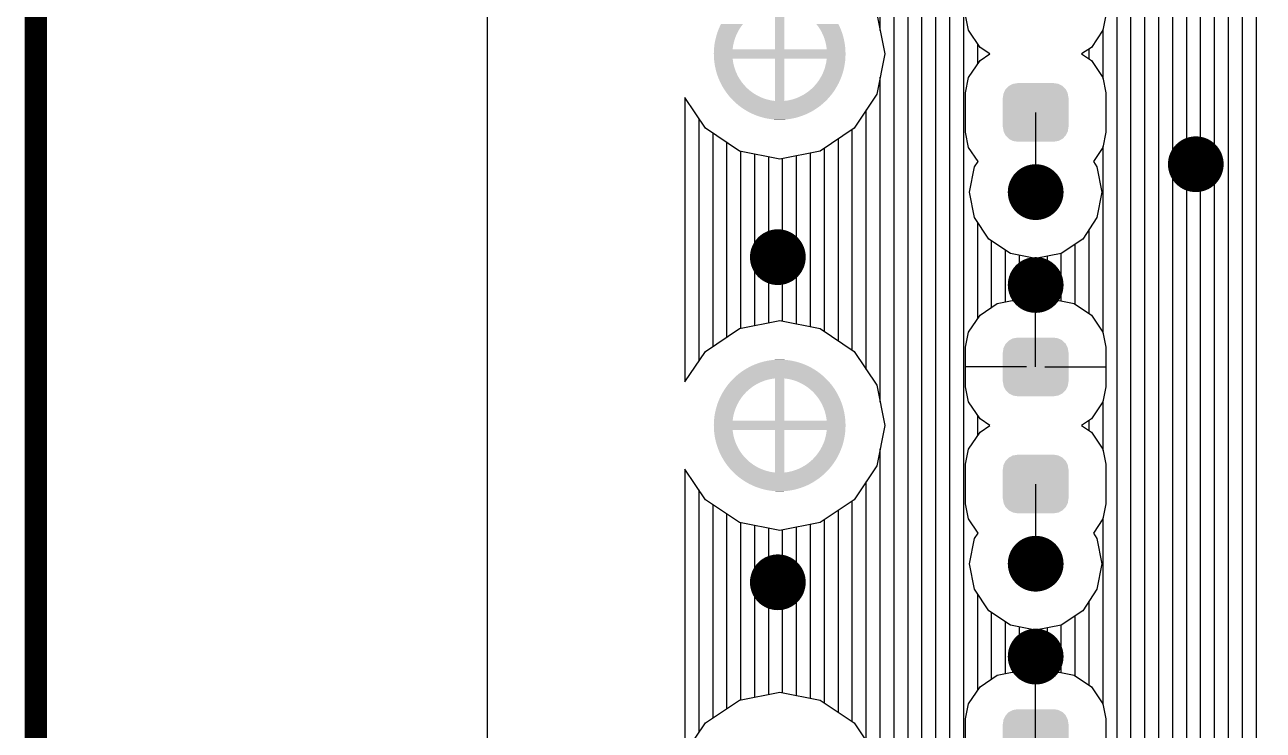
# Model space of a CAD drawing. Extents: x 295 to 953, y 10 to 290.
# Drawn here: x 491.73 to 519.67, y 197.67 to 213.59 of the extents above; entities that cross this region are included whole.
import ezdxf

# ---------------------------------------------------------------- set-up
doc = ezdxf.new("R2010")
doc.units = 0
doc.header["$LTSCALE"] = 5
doc.header["$MEASUREMENT"] = 0
doc.layers.get('0').update_dxf_attribs({"linetype": 'CONTINUOUS', "lineweight": 25})
doc.layers.add('DV-INT-A3_TOP', color=10, linetype='CONTINUOUS')
doc.layers.add('테두리', color=3, linetype='CONTINUOUS')

# ---------------------------------------------------------------- blocks, each defined once
blk = doc.blocks.new('C')
at = {"layer": '테두리', "const_width": 0.5}
blk.add_lwpolyline([(15, 285), (15, 15), (405, 15), (405, 285), (15, 285)], dxfattribs=at)

msp = doc.modelspace()

# ---------------------------------------------------------------- linework, layer by layer
at = {"const_width": 0.629}
for points in [[(517.833, 210.441, 1), (518.461, 210.441, 1)], [(514.22, 209.812, 1), (514.849, 209.812, 1)], [(508.403, 208.345, 1), (509.032, 208.345, 1)], [(514.22, 207.717, 1), (514.849, 207.717, 1)], [(514.22, 201.43, 1), (514.849, 201.43, 1)], [(508.403, 201.011, 1), (509.032, 201.011, 1)], [(514.22, 199.335, 1), (514.849, 199.335, 1)]]:
    msp.add_lwpolyline(points, format="xyb", close=True, dxfattribs=at)
for points in [[(508.654, 213.035), (508.654, 213.992), (508.864, 213.035), (508.864, 213.992)], [(507.371, 213.46), (507.381, 213.486), (507.833, 213.46), (507.849, 213.486)], [(507.381, 213.486), (507.392, 213.511), (507.849, 213.486), (507.864, 213.511)], [(507.392, 213.511), (507.409, 213.551), (507.864, 213.511), (507.892, 213.551)], [(507.409, 213.551), (507.414, 213.56), (507.892, 213.551), (507.898, 213.56)], [(507.414, 213.56), (507.437, 213.607), (507.898, 213.56), (507.935, 213.607)], [(509.602, 213.583), (509.584, 213.606), (510.093, 213.583), (510.082, 213.606)], [(509.633, 213.542), (509.602, 213.583), (510.113, 213.542), (510.093, 213.583)], [(509.638, 213.535), (509.633, 213.542), (510.116, 213.535), (510.113, 213.542)], [(509.67, 213.485), (509.638, 213.535), (510.137, 213.485), (510.116, 213.535)], [(509.675, 213.477), (509.67, 213.485), (510.141, 213.477), (510.137, 213.485)], [(509.7, 213.433), (509.675, 213.477), (510.157, 213.433), (510.141, 213.477)], [(507.295, 213.183), (507.301, 213.215), (507.723, 213.183), (507.732, 213.215)], [(507.301, 213.215), (507.307, 213.24), (507.732, 213.215), (507.739, 213.24)], [(507.307, 213.24), (507.316, 213.284), (507.739, 213.24), (507.753, 213.284)], [(507.316, 213.284), (507.32, 213.297), (507.753, 213.284), (507.758, 213.297)], [(507.32, 213.297), (507.335, 213.352), (507.758, 213.297), (507.78, 213.352)], [(507.335, 213.353), (507.352, 213.407), (507.78, 213.353), (507.805, 213.407)], [(507.335, 213.352), (507.335, 213.353), (507.78, 213.352), (507.78, 213.353)], [(507.352, 213.407), (507.356, 213.42), (507.805, 213.407), (507.812, 213.42)], [(507.356, 213.42), (507.371, 213.46), (507.812, 213.42), (507.833, 213.46)], [(509.711, 213.411), (509.7, 213.433), (510.165, 213.411), (510.157, 213.433)], [(509.726, 213.38), (509.711, 213.411), (510.175, 213.38), (510.165, 213.411)], [(509.742, 213.344), (509.726, 213.38), (510.186, 213.344), (510.175, 213.38)], [(509.75, 213.325), (509.742, 213.344), (510.191, 213.325), (510.186, 213.344)], [(509.768, 213.275), (509.75, 213.325), (510.204, 213.275), (510.191, 213.325)], [(509.771, 213.268), (509.768, 213.275), (510.206, 213.268), (510.204, 213.275)], [(509.788, 213.211), (509.771, 213.268), (510.218, 213.211), (510.206, 213.268)], [(509.789, 213.206), (509.788, 213.211), (510.219, 213.206), (510.218, 213.211)], [(509.802, 213.153), (509.789, 213.206), (510.228, 213.153), (510.219, 213.206)], [(507.273, 212.935), (507.275, 212.996), (510.245, 212.935), (510.243, 212.996)], [(507.274, 212.926), (507.273, 212.935), (510.245, 212.926), (510.245, 212.935)], [(507.275, 212.864), (507.274, 212.926), (510.243, 212.864), (510.245, 212.926)], [(507.275, 213.005), (507.278, 213.035), (510.243, 213.005), (510.241, 213.035)], [(507.275, 212.996), (507.275, 213.005), (510.243, 212.996), (510.243, 213.005)], [(507.278, 213.035), (507.28, 213.065), (507.698, 213.035), (507.701, 213.065)], [(507.28, 213.065), (507.281, 213.076), (507.701, 213.065), (507.703, 213.076)], [(507.281, 213.076), (507.286, 213.124), (507.703, 213.076), (507.71, 213.124)], [(507.286, 213.124), (507.289, 213.146), (507.71, 213.124), (507.715, 213.146)], [(507.289, 213.146), (507.295, 213.183), (507.715, 213.146), (507.723, 213.183)], [(509.805, 213.137), (509.802, 213.153), (510.23, 213.137), (510.228, 213.153)], [(509.813, 213.094), (509.805, 213.137), (510.235, 213.094), (510.23, 213.137)], [(509.817, 213.067), (509.813, 213.094), (510.239, 213.067), (510.235, 213.094)], [(509.821, 213.035), (509.817, 213.067), (510.241, 213.035), (510.239, 213.067)], [(507.275, 212.855), (507.275, 212.864), (510.243, 212.855), (510.243, 212.864)], [(507.278, 212.826), (507.275, 212.855), (510.241, 212.826), (510.243, 212.855)], [(507.28, 212.794), (507.278, 212.826), (507.702, 212.794), (507.698, 212.826)], [(507.283, 212.766), (507.28, 212.794), (507.705, 212.766), (507.702, 212.794)], [(507.288, 212.724), (507.283, 212.766), (507.713, 212.724), (507.705, 212.766)], [(507.291, 212.707), (507.288, 212.724), (507.716, 212.707), (507.713, 212.724)], [(507.299, 212.654), (507.291, 212.707), (507.729, 212.654), (507.716, 212.707)], [(507.3, 212.649), (507.299, 212.654), (507.73, 212.649), (507.729, 212.654)], [(507.313, 212.592), (507.3, 212.649), (507.748, 212.592), (507.73, 212.649)], [(508.654, 211.869), (508.654, 212.826), (508.864, 211.869), (508.864, 212.826)], [(509.78, 212.62), (509.786, 212.645), (510.212, 212.62), (510.217, 212.645)], [(509.786, 212.645), (509.795, 212.678), (510.217, 212.645), (510.223, 212.678)], [(509.795, 212.678), (509.803, 212.715), (510.223, 212.678), (510.229, 212.715)], [(509.803, 212.715), (509.808, 212.736), (510.229, 212.715), (510.232, 212.736)], [(509.808, 212.736), (509.815, 212.785), (510.232, 212.736), (510.238, 212.785)], [(509.815, 212.785), (509.817, 212.795), (510.238, 212.785), (510.238, 212.795)], [(509.817, 212.795), (509.821, 212.826), (510.238, 212.795), (510.241, 212.826)], [(507.314, 212.585), (507.313, 212.592), (507.75, 212.585), (507.748, 212.592)], [(507.327, 212.536), (507.314, 212.585), (507.768, 212.536), (507.75, 212.585)], [(507.332, 212.517), (507.327, 212.536), (507.776, 212.517), (507.768, 212.536)], [(507.343, 212.481), (507.332, 212.517), (507.792, 212.481), (507.776, 212.517)], [(507.353, 212.45), (507.343, 212.481), (507.807, 212.45), (507.792, 212.481)], [(507.361, 212.427), (507.353, 212.45), (507.818, 212.427), (507.807, 212.45)], [(507.378, 212.383), (507.361, 212.427), (507.844, 212.383), (507.818, 212.427)], [(507.381, 212.376), (507.378, 212.383), (507.848, 212.376), (507.844, 212.383)], [(507.402, 212.325), (507.381, 212.376), (507.881, 212.325), (507.848, 212.376)], [(509.627, 212.31), (509.654, 212.35), (510.109, 212.31), (510.126, 212.35)], [(509.654, 212.35), (509.669, 212.375), (510.126, 212.35), (510.137, 212.375)], [(509.669, 212.375), (509.685, 212.401), (510.137, 212.375), (510.147, 212.401)], [(509.685, 212.401), (509.706, 212.441), (510.147, 212.401), (510.162, 212.441)], [(509.706, 212.441), (509.713, 212.454), (510.162, 212.441), (510.166, 212.454)], [(509.713, 212.454), (509.739, 212.508), (510.166, 212.454), (510.184, 212.508)], [(509.739, 212.508), (509.761, 212.563), (510.184, 212.508), (510.199, 212.563)], [(509.761, 212.563), (509.765, 212.576), (510.199, 212.563), (510.202, 212.576)], [(509.765, 212.576), (509.78, 212.62), (510.202, 212.576), (510.212, 212.62)], [(507.405, 212.318), (507.402, 212.325), (507.886, 212.318), (507.881, 212.325)], [(507.425, 212.277), (507.405, 212.318), (507.916, 212.277), (507.886, 212.318)], [(507.436, 212.255), (507.425, 212.277), (507.934, 212.255), (507.916, 212.277)], [(507.449, 212.231), (507.436, 212.255), (507.954, 212.231), (507.934, 212.255)], [(507.469, 212.193), (507.449, 212.231), (507.989, 212.193), (507.954, 212.231)], [(507.473, 212.187), (507.469, 212.193), (507.994, 212.187), (507.989, 212.193)], [(507.498, 212.145), (507.473, 212.187), (508.037, 212.145), (507.994, 212.187)], [(507.506, 212.132), (507.498, 212.145), (508.052, 212.132), (508.037, 212.145)], [(507.524, 212.106), (507.506, 212.132), (508.082, 212.106), (508.052, 212.132)], [(507.545, 212.074), (507.524, 212.106), (508.124, 212.074), (508.082, 212.106)], [(507.548, 212.069), (507.545, 212.074), (508.13, 212.069), (508.124, 212.074)], [(509.384, 212.066), (509.412, 212.087), (509.968, 212.066), (509.982, 212.087)], [(509.412, 212.087), (509.458, 212.125), (509.982, 212.087), (510.007, 212.125)], [(509.458, 212.125), (509.459, 212.125), (510.007, 212.125), (510.008, 212.125)], [(509.459, 212.125), (509.503, 212.165), (510.008, 212.125), (510.032, 212.165)], [(509.503, 212.165), (509.521, 212.185), (510.032, 212.165), (510.044, 212.185)], [(509.521, 212.185), (509.544, 212.208), (510.044, 212.185), (510.057, 212.208)], [(509.544, 212.208), (509.578, 212.247), (510.057, 212.208), (510.078, 212.247)], [(509.578, 212.247), (509.583, 212.253), (510.078, 212.247), (510.082, 212.253)], [(509.583, 212.253), (509.62, 212.301), (510.082, 212.253), (510.105, 212.301)], [(509.62, 212.301), (509.627, 212.31), (510.105, 212.301), (510.109, 212.31)], [(513.813, 212.045), (513.853, 212.129), (515.257, 212.045), (515.214, 212.129)], [(513.853, 212.129), (513.862, 212.137), (515.214, 212.129), (515.209, 212.137)], [(513.862, 212.137), (513.926, 212.204), (515.209, 212.137), (515.141, 212.204)], [(513.926, 212.204), (513.938, 212.21), (515.141, 212.204), (515.134, 212.21)], [(513.938, 212.21), (514.018, 212.253), (515.134, 212.21), (515.047, 212.253)], [(514.018, 212.253), (514.038, 212.256), (515.047, 212.253), (515.04, 212.256)], [(514.038, 212.256), (514.121, 212.27), (515.04, 212.256), (514.947, 212.27)], [(507.574, 212.035), (507.548, 212.069), (508.179, 212.035), (508.13, 212.069)], [(507.587, 212.017), (507.574, 212.035), (508.209, 212.017), (508.179, 212.035)], [(507.598, 212.004), (507.587, 212.017), (508.23, 212.004), (508.209, 212.017)], [(507.621, 211.976), (507.598, 212.004), (508.283, 211.976), (508.23, 212.004)], [(507.632, 211.962), (507.621, 211.976), (508.312, 211.962), (508.283, 211.976)], [(507.642, 211.951), (507.632, 211.962), (508.337, 211.951), (508.312, 211.962)], [(507.662, 211.929), (507.642, 211.951), (508.392, 211.929), (508.337, 211.951)], [(507.679, 211.91), (507.662, 211.929), (508.448, 211.91), (508.392, 211.929)], [(507.695, 211.894), (507.679, 211.91), (508.507, 211.894), (508.449, 211.91)], [(507.679, 211.91), (507.679, 211.91), (508.449, 211.91), (508.448, 211.91)], [(507.707, 211.881), (507.695, 211.894), (508.565, 211.881), (508.507, 211.894)], [(507.717, 211.872), (507.707, 211.881), (508.624, 211.872), (508.565, 211.881)], [(507.72, 211.869), (507.717, 211.872), (508.654, 211.869), (508.624, 211.872)], [(507.729, 211.86), (507.72, 211.869), (509.789, 211.86), (509.798, 211.869)], [(507.736, 211.853), (507.729, 211.86), (509.783, 211.853), (509.789, 211.86)], [(507.781, 211.812), (507.736, 211.853), (509.737, 211.812), (509.783, 211.853)], [(507.788, 211.806), (507.781, 211.812), (509.73, 211.806), (509.737, 211.812)], [(507.835, 211.767), (507.788, 211.806), (509.683, 211.767), (509.73, 211.806)], [(508.864, 211.869), (508.923, 211.876), (509.798, 211.869), (509.806, 211.876)], [(508.923, 211.876), (508.982, 211.887), (509.806, 211.876), (509.817, 211.887)], [(508.982, 211.887), (509.04, 211.901), (509.817, 211.887), (509.831, 211.901)], [(509.04, 211.901), (509.047, 211.903), (509.831, 211.901), (509.833, 211.903)], [(509.047, 211.903), (509.097, 211.919), (509.833, 211.903), (509.847, 211.919)], [(509.097, 211.919), (509.153, 211.939), (509.847, 211.919), (509.866, 211.939)], [(509.153, 211.939), (509.191, 211.955), (509.866, 211.939), (509.88, 211.955)], [(509.191, 211.955), (509.208, 211.963), (509.88, 211.955), (509.886, 211.963)], [(509.208, 211.963), (509.262, 211.99), (509.886, 211.963), (509.909, 211.99)], [(509.262, 211.99), (509.297, 212.01), (509.909, 211.99), (509.925, 212.01)], [(509.297, 212.01), (509.314, 212.019), (509.925, 212.01), (509.932, 212.019)], [(509.314, 212.019), (509.364, 212.052), (509.932, 212.019), (509.957, 212.052)], [(509.364, 212.052), (509.384, 212.066), (509.957, 212.052), (509.968, 212.066)], [(513.792, 211.279), (513.792, 211.941), (515.276, 211.279), (515.276, 211.941)], [(513.795, 211.941), (513.808, 212.034), (515.274, 211.941), (515.259, 212.034)], [(513.808, 212.034), (513.813, 212.045), (515.259, 212.034), (515.257, 212.045)], [(507.843, 211.761), (507.835, 211.767), (509.676, 211.761), (509.683, 211.767)], [(507.891, 211.724), (507.843, 211.761), (509.627, 211.724), (509.676, 211.761)], [(507.899, 211.719), (507.891, 211.724), (509.619, 211.719), (509.627, 211.724)], [(507.95, 211.685), (507.899, 211.719), (509.568, 211.685), (509.619, 211.719)], [(507.958, 211.68), (507.95, 211.685), (509.561, 211.68), (509.568, 211.685)], [(508.01, 211.647), (507.958, 211.68), (509.508, 211.647), (509.561, 211.68)], [(508.018, 211.643), (508.01, 211.647), (509.501, 211.643), (509.508, 211.647)], [(508.071, 211.613), (508.018, 211.643), (509.446, 211.613), (509.501, 211.643)], [(508.08, 211.609), (508.071, 211.613), (509.439, 211.609), (509.446, 211.613)], [(508.135, 211.582), (508.08, 211.609), (509.383, 211.582), (509.439, 211.609)], [(508.144, 211.578), (508.135, 211.582), (509.375, 211.578), (509.383, 211.582)], [(508.199, 211.554), (508.144, 211.578), (509.318, 211.554), (509.375, 211.578)], [(508.208, 211.551), (508.199, 211.554), (509.31, 211.551), (509.318, 211.554)], [(508.265, 211.529), (508.208, 211.551), (509.252, 211.529), (509.31, 211.551)], [(508.275, 211.526), (508.265, 211.529), (509.244, 211.526), (509.252, 211.529)], [(508.332, 211.507), (508.275, 211.526), (509.185, 211.507), (509.244, 211.526)], [(508.342, 211.505), (508.332, 211.507), (509.177, 211.505), (509.185, 211.507)], [(508.401, 211.488), (508.342, 211.505), (509.117, 211.488), (509.177, 211.505)], [(508.41, 211.486), (508.401, 211.488), (509.109, 211.486), (509.117, 211.488)], [(508.469, 211.473), (508.41, 211.486), (509.048, 211.473), (509.109, 211.486)], [(508.48, 211.471), (508.469, 211.473), (509.04, 211.471), (509.048, 211.473)], [(508.539, 211.461), (508.48, 211.471), (508.978, 211.461), (509.04, 211.471)], [(508.55, 211.46), (508.539, 211.461), (508.97, 211.46), (508.978, 211.461)], [(508.609, 211.452), (508.55, 211.46), (508.908, 211.452), (508.97, 211.46)], [(508.621, 211.451), (508.609, 211.452), (508.9, 211.451), (508.908, 211.452)], [(508.679, 211.447), (508.621, 211.451), (508.836, 211.447), (508.9, 211.451)], [(508.695, 211.446), (508.679, 211.447), (508.83, 211.446), (508.836, 211.447)], [(508.75, 211.445), (508.695, 211.446), (508.76, 211.445), (508.83, 211.446)], [(508.759, 211.445), (508.75, 211.445), (508.759, 211.445), (508.76, 211.445)], [(513.81, 211.186), (513.795, 211.279), (515.261, 211.186), (515.274, 211.279)], [(513.811, 211.176), (513.81, 211.186), (515.256, 211.176), (515.261, 211.186)], [(513.855, 211.092), (513.811, 211.176), (515.215, 211.092), (515.256, 211.176)], [(513.86, 211.083), (513.855, 211.092), (515.207, 211.083), (515.215, 211.092)], [(513.928, 211.016), (513.86, 211.083), (515.143, 211.016), (515.207, 211.083)], [(513.935, 211.01), (513.928, 211.016), (515.131, 211.01), (515.143, 211.016)], [(514.022, 210.967), (513.935, 211.01), (515.05, 210.967), (515.131, 211.01)], [(514.029, 210.964), (514.022, 210.967), (515.03, 210.964), (515.05, 210.967)], [(514.121, 210.95), (514.029, 210.964), (514.947, 210.95), (515.03, 210.964)], [(513.938, 206.469), (514.018, 206.511), (515.134, 206.469), (515.047, 206.511)], [(514.018, 206.511), (514.038, 206.515), (515.047, 206.511), (515.04, 206.515)], [(514.038, 206.515), (514.121, 206.529), (515.04, 206.515), (514.947, 206.529)], [(513.795, 206.2), (513.808, 206.292), (515.274, 206.2), (515.259, 206.292)], [(513.808, 206.292), (513.813, 206.303), (515.259, 206.292), (515.257, 206.303)], [(513.813, 206.303), (513.853, 206.387), (515.257, 206.303), (515.214, 206.387)], [(513.853, 206.387), (513.862, 206.396), (515.214, 206.387), (515.209, 206.396)], [(513.862, 206.396), (513.926, 206.462), (515.209, 206.396), (515.141, 206.462)], [(513.926, 206.462), (513.938, 206.469), (515.141, 206.462), (515.134, 206.469)], [(508.143, 205.9), (508.2, 205.925), (509.375, 205.9), (509.319, 205.925)], [(508.2, 205.925), (508.208, 205.928), (509.319, 205.925), (509.31, 205.928)], [(508.208, 205.928), (508.266, 205.95), (509.31, 205.928), (509.253, 205.95)], [(508.266, 205.95), (508.274, 205.953), (509.253, 205.95), (509.244, 205.953)], [(508.274, 205.953), (508.333, 205.971), (509.244, 205.953), (509.186, 205.971)], [(508.333, 205.971), (508.341, 205.974), (509.186, 205.971), (509.176, 205.974)], [(508.341, 205.974), (508.401, 205.99), (509.176, 205.974), (509.118, 205.99)], [(508.401, 205.99), (508.41, 205.992), (509.118, 205.99), (509.108, 205.992)], [(508.41, 205.992), (508.47, 206.005), (509.108, 205.992), (509.049, 206.005)], [(508.47, 206.005), (508.478, 206.007), (509.049, 206.005), (509.039, 206.007)], [(508.478, 206.007), (508.54, 206.018), (509.039, 206.007), (508.979, 206.018)], [(508.54, 206.018), (508.548, 206.019), (508.979, 206.018), (508.969, 206.019)], [(508.548, 206.019), (508.611, 206.026), (508.969, 206.019), (508.909, 206.026)], [(508.611, 206.026), (508.618, 206.027), (508.909, 206.026), (508.898, 206.027)], [(508.618, 206.027), (508.682, 206.032), (508.898, 206.027), (508.839, 206.032)], [(508.682, 206.032), (508.689, 206.032), (508.839, 206.032), (508.823, 206.032)], [(508.689, 206.032), (508.758, 206.034), (508.823, 206.032), (508.768, 206.034)], [(508.758, 206.034), (508.759, 206.034), (508.768, 206.034), (508.759, 206.034)], [(513.792, 205.537), (513.792, 206.2), (515.276, 205.537), (515.276, 206.2)], [(507.735, 205.625), (507.781, 205.666), (509.782, 205.625), (509.737, 205.666)], [(507.781, 205.666), (507.788, 205.672), (509.737, 205.666), (509.73, 205.672)], [(507.788, 205.672), (507.835, 205.712), (509.73, 205.672), (509.683, 205.712)], [(507.835, 205.712), (507.842, 205.717), (509.683, 205.712), (509.676, 205.717)], [(507.842, 205.717), (507.892, 205.754), (509.676, 205.717), (509.627, 205.754)], [(507.892, 205.754), (507.899, 205.76), (509.627, 205.754), (509.619, 205.76)], [(507.899, 205.76), (507.95, 205.794), (509.619, 205.76), (509.569, 205.794)], [(507.95, 205.794), (507.957, 205.799), (509.569, 205.794), (509.561, 205.799)], [(507.957, 205.799), (508.01, 205.831), (509.561, 205.799), (509.509, 205.831)], [(508.01, 205.831), (508.018, 205.836), (509.509, 205.831), (509.5, 205.836)], [(508.018, 205.836), (508.072, 205.865), (509.5, 205.836), (509.447, 205.865)], [(508.072, 205.865), (508.08, 205.869), (509.447, 205.865), (509.438, 205.869)], [(508.08, 205.869), (508.135, 205.896), (509.438, 205.869), (509.384, 205.896)], [(508.135, 205.896), (508.143, 205.9), (509.384, 205.896), (509.375, 205.9)], [(507.511, 205.354), (507.536, 205.391), (508.06, 205.354), (508.106, 205.391)], [(507.536, 205.391), (507.551, 205.412), (508.106, 205.391), (508.134, 205.412)], [(507.551, 205.412), (507.561, 205.427), (508.134, 205.412), (508.154, 205.427)], [(507.561, 205.427), (507.586, 205.459), (508.154, 205.427), (508.204, 205.459)], [(507.586, 205.459), (507.593, 205.469), (508.204, 205.459), (508.221, 205.469)], [(507.593, 205.469), (507.61, 205.489), (508.221, 205.469), (508.256, 205.489)], [(507.61, 205.489), (507.632, 205.516), (508.256, 205.489), (508.31, 205.516)], [(507.632, 205.516), (507.638, 205.523), (508.31, 205.516), (508.327, 205.523)], [(507.638, 205.523), (507.653, 205.539), (508.327, 205.523), (508.365, 205.539)], [(507.653, 205.539), (507.671, 205.56), (508.365, 205.539), (508.421, 205.56)], [(507.671, 205.56), (507.685, 205.575), (508.421, 205.56), (508.472, 205.575)], [(507.685, 205.575), (507.687, 205.577), (508.472, 205.575), (508.478, 205.577)], [(507.687, 205.577), (507.702, 205.591), (508.478, 205.577), (508.536, 205.591)], [(507.702, 205.591), (507.713, 205.602), (508.536, 205.591), (508.595, 205.602)], [(507.713, 205.602), (507.72, 205.61), (508.595, 205.602), (508.654, 205.61)], [(507.72, 205.61), (507.729, 205.619), (509.798, 205.61), (509.789, 205.619)], [(507.729, 205.619), (507.735, 205.625), (509.789, 205.619), (509.782, 205.625)], [(508.654, 204.653), (508.654, 205.61), (508.864, 204.653), (508.864, 205.61)], [(508.894, 205.606), (508.864, 205.61), (509.802, 205.606), (509.798, 205.61)], [(508.953, 205.597), (508.894, 205.606), (509.811, 205.597), (509.802, 205.606)], [(509.012, 205.585), (508.953, 205.597), (509.823, 205.585), (509.811, 205.597)], [(509.069, 205.569), (509.012, 205.585), (509.839, 205.569), (509.823, 205.585)], [(509.126, 205.55), (509.07, 205.569), (509.856, 205.55), (509.839, 205.569)], [(509.181, 205.528), (509.126, 205.55), (509.876, 205.528), (509.856, 205.55)], [(509.206, 205.516), (509.181, 205.528), (509.886, 205.516), (509.876, 205.528)], [(509.236, 205.502), (509.206, 205.516), (509.897, 205.502), (509.886, 205.516)], [(509.288, 205.474), (509.236, 205.502), (509.921, 205.474), (509.897, 205.502)], [(509.309, 205.462), (509.288, 205.474), (509.931, 205.462), (509.921, 205.474)], [(509.339, 205.443), (509.309, 205.462), (509.945, 205.443), (509.931, 205.462)], [(509.389, 205.409), (509.339, 205.443), (509.97, 205.409), (509.945, 205.443)], [(509.394, 205.405), (509.389, 205.409), (509.973, 205.405), (509.97, 205.409)], [(509.436, 205.373), (509.394, 205.405), (509.995, 205.373), (509.973, 205.405)], [(509.466, 205.346), (509.436, 205.373), (510.012, 205.346), (509.995, 205.373)], [(513.81, 205.445), (513.795, 205.537), (515.261, 205.445), (515.274, 205.537)], [(513.811, 205.434), (513.81, 205.445), (515.256, 205.434), (515.261, 205.445)], [(513.855, 205.35), (513.811, 205.434), (515.215, 205.35), (515.256, 205.434)], [(507.371, 205.078), (507.381, 205.104), (507.833, 205.078), (507.849, 205.104)], [(507.381, 205.104), (507.392, 205.129), (507.849, 205.104), (507.864, 205.129)], [(507.392, 205.129), (507.409, 205.169), (507.864, 205.129), (507.892, 205.169)], [(507.409, 205.169), (507.414, 205.178), (507.892, 205.169), (507.898, 205.178)], [(507.414, 205.178), (507.437, 205.225), (507.898, 205.178), (507.935, 205.225)], [(507.437, 205.225), (507.44, 205.232), (507.935, 205.225), (507.941, 205.232)], [(507.44, 205.232), (507.461, 205.27), (507.941, 205.232), (507.974, 205.27)], [(507.461, 205.27), (507.474, 205.294), (507.974, 205.27), (507.997, 205.294)], [(507.474, 205.294), (507.486, 205.313), (507.997, 205.294), (508.016, 205.313)], [(507.486, 205.313), (507.511, 205.354), (508.016, 205.313), (508.06, 205.354)], [(509.481, 205.333), (509.466, 205.346), (510.02, 205.333), (510.012, 205.346)], [(509.524, 205.292), (509.481, 205.333), (510.045, 205.292), (510.02, 205.333)], [(509.529, 205.286), (509.524, 205.292), (510.049, 205.286), (510.045, 205.292)], [(509.564, 205.248), (509.529, 205.286), (510.069, 205.248), (510.049, 205.286)], [(509.584, 205.224), (509.564, 205.248), (510.082, 205.224), (510.069, 205.248)], [(509.602, 205.201), (509.584, 205.224), (510.093, 205.201), (510.082, 205.224)], [(509.633, 205.16), (509.602, 205.201), (510.113, 205.16), (510.093, 205.201)], [(509.638, 205.153), (509.633, 205.16), (510.116, 205.153), (510.113, 205.16)], [(509.67, 205.103), (509.638, 205.153), (510.137, 205.103), (510.116, 205.153)], [(509.675, 205.095), (509.67, 205.103), (510.141, 205.095), (510.137, 205.103)], [(509.7, 205.051), (509.675, 205.095), (510.157, 205.051), (510.141, 205.095)], [(513.86, 205.341), (513.855, 205.35), (515.207, 205.341), (515.215, 205.35)], [(513.928, 205.275), (513.86, 205.341), (515.143, 205.275), (515.207, 205.341)], [(513.935, 205.268), (513.928, 205.275), (515.131, 205.268), (515.143, 205.275)], [(514.022, 205.226), (513.935, 205.268), (515.05, 205.226), (515.131, 205.268)], [(514.029, 205.222), (514.022, 205.226), (515.03, 205.222), (515.05, 205.226)], [(514.121, 205.208), (514.029, 205.222), (514.947, 205.208), (515.03, 205.222)], [(507.295, 204.801), (507.301, 204.833), (507.723, 204.801), (507.732, 204.833)], [(507.301, 204.833), (507.307, 204.858), (507.732, 204.833), (507.739, 204.858)], [(507.307, 204.858), (507.316, 204.902), (507.739, 204.858), (507.753, 204.902)], [(507.316, 204.902), (507.32, 204.915), (507.753, 204.902), (507.758, 204.915)], [(507.32, 204.915), (507.335, 204.97), (507.758, 204.915), (507.78, 204.97)], [(507.335, 204.971), (507.352, 205.025), (507.78, 204.971), (507.805, 205.025)], [(507.335, 204.97), (507.335, 204.971), (507.78, 204.97), (507.78, 204.971)], [(507.352, 205.025), (507.356, 205.038), (507.805, 205.025), (507.812, 205.038)], [(507.356, 205.038), (507.371, 205.078), (507.812, 205.038), (507.833, 205.078)], [(509.711, 205.029), (509.7, 205.051), (510.165, 205.029), (510.157, 205.051)], [(509.726, 204.998), (509.711, 205.029), (510.175, 204.998), (510.165, 205.029)], [(509.742, 204.962), (509.726, 204.998), (510.186, 204.962), (510.175, 204.998)], [(509.75, 204.943), (509.742, 204.962), (510.191, 204.943), (510.186, 204.962)], [(509.768, 204.893), (509.75, 204.943), (510.204, 204.893), (510.191, 204.943)], [(509.771, 204.886), (509.768, 204.893), (510.206, 204.886), (510.204, 204.893)], [(509.788, 204.829), (509.771, 204.886), (510.218, 204.829), (510.206, 204.886)], [(509.789, 204.824), (509.788, 204.829), (510.219, 204.824), (510.218, 204.829)], [(509.802, 204.771), (509.789, 204.824), (510.228, 204.771), (510.219, 204.824)], [(507.273, 204.553), (507.275, 204.614), (510.245, 204.553), (510.243, 204.614)], [(507.274, 204.544), (507.273, 204.553), (510.245, 204.544), (510.245, 204.553)], [(507.275, 204.482), (507.274, 204.544), (510.243, 204.482), (510.245, 204.544)], [(507.275, 204.623), (507.278, 204.653), (510.243, 204.623), (510.241, 204.653)], [(507.275, 204.614), (507.275, 204.623), (510.243, 204.614), (510.243, 204.623)], [(507.278, 204.653), (507.28, 204.683), (507.698, 204.653), (507.701, 204.683)], [(507.28, 204.683), (507.281, 204.694), (507.701, 204.683), (507.703, 204.694)], [(507.281, 204.694), (507.286, 204.742), (507.703, 204.694), (507.71, 204.742)], [(507.286, 204.742), (507.289, 204.764), (507.71, 204.742), (507.715, 204.764)], [(507.289, 204.764), (507.295, 204.801), (507.715, 204.764), (507.723, 204.801)], [(509.805, 204.755), (509.802, 204.771), (510.23, 204.755), (510.228, 204.771)], [(509.813, 204.712), (509.805, 204.755), (510.235, 204.712), (510.23, 204.755)], [(509.817, 204.685), (509.813, 204.712), (510.239, 204.685), (510.235, 204.712)], [(509.821, 204.653), (509.817, 204.685), (510.241, 204.653), (510.239, 204.685)], [(507.275, 204.473), (507.275, 204.482), (510.243, 204.473), (510.243, 204.482)], [(507.278, 204.444), (507.275, 204.473), (510.241, 204.444), (510.243, 204.473)], [(507.28, 204.412), (507.278, 204.444), (507.702, 204.412), (507.698, 204.444)], [(507.283, 204.384), (507.28, 204.412), (507.705, 204.384), (507.702, 204.412)], [(507.288, 204.342), (507.283, 204.384), (507.713, 204.342), (507.705, 204.384)], [(507.291, 204.325), (507.288, 204.342), (507.716, 204.325), (507.713, 204.342)], [(507.299, 204.272), (507.291, 204.325), (507.729, 204.272), (507.716, 204.325)], [(507.3, 204.267), (507.299, 204.272), (507.73, 204.267), (507.729, 204.272)], [(507.313, 204.21), (507.3, 204.267), (507.748, 204.21), (507.73, 204.267)], [(508.654, 203.487), (508.654, 204.444), (508.864, 203.487), (508.864, 204.444)], [(509.78, 204.238), (509.786, 204.263), (510.212, 204.238), (510.217, 204.263)], [(509.786, 204.263), (509.795, 204.296), (510.217, 204.263), (510.223, 204.296)], [(509.795, 204.296), (509.803, 204.333), (510.223, 204.296), (510.229, 204.333)], [(509.803, 204.333), (509.808, 204.354), (510.229, 204.333), (510.232, 204.354)], [(509.808, 204.354), (509.815, 204.403), (510.232, 204.354), (510.238, 204.403)], [(509.815, 204.403), (509.817, 204.413), (510.238, 204.403), (510.238, 204.413)], [(509.817, 204.413), (509.821, 204.444), (510.238, 204.413), (510.241, 204.444)], [(507.314, 204.203), (507.313, 204.21), (507.75, 204.203), (507.748, 204.21)], [(507.327, 204.154), (507.314, 204.203), (507.768, 204.154), (507.75, 204.203)], [(507.332, 204.135), (507.327, 204.154), (507.776, 204.135), (507.768, 204.154)], [(507.343, 204.099), (507.332, 204.135), (507.792, 204.099), (507.776, 204.135)], [(507.353, 204.068), (507.343, 204.099), (507.807, 204.068), (507.792, 204.099)], [(507.361, 204.045), (507.353, 204.068), (507.818, 204.045), (507.807, 204.068)], [(507.378, 204.001), (507.361, 204.045), (507.844, 204.001), (507.818, 204.045)], [(507.381, 203.994), (507.378, 204.001), (507.848, 203.994), (507.844, 204.001)], [(507.402, 203.943), (507.381, 203.994), (507.881, 203.943), (507.848, 203.994)], [(509.627, 203.928), (509.654, 203.968), (510.109, 203.928), (510.126, 203.968)], [(509.654, 203.968), (509.669, 203.993), (510.126, 203.968), (510.137, 203.993)], [(509.669, 203.993), (509.685, 204.019), (510.137, 203.993), (510.147, 204.019)], [(509.685, 204.019), (509.706, 204.059), (510.147, 204.019), (510.162, 204.059)], [(509.706, 204.059), (509.713, 204.072), (510.162, 204.059), (510.166, 204.072)], [(509.713, 204.072), (509.739, 204.126), (510.166, 204.072), (510.184, 204.126)], [(509.739, 204.126), (509.761, 204.181), (510.184, 204.126), (510.199, 204.181)], [(509.761, 204.181), (509.765, 204.194), (510.199, 204.181), (510.202, 204.194)], [(509.765, 204.194), (509.78, 204.238), (510.202, 204.194), (510.212, 204.238)], [(507.405, 203.936), (507.402, 203.943), (507.886, 203.936), (507.881, 203.943)], [(507.425, 203.895), (507.405, 203.936), (507.916, 203.895), (507.886, 203.936)], [(507.436, 203.873), (507.425, 203.895), (507.934, 203.873), (507.916, 203.895)], [(507.449, 203.849), (507.436, 203.873), (507.954, 203.849), (507.934, 203.873)], [(507.469, 203.811), (507.449, 203.849), (507.989, 203.811), (507.954, 203.849)], [(507.473, 203.805), (507.469, 203.811), (507.994, 203.805), (507.989, 203.811)], [(507.498, 203.763), (507.473, 203.805), (508.037, 203.763), (507.994, 203.805)], [(507.506, 203.75), (507.498, 203.763), (508.052, 203.75), (508.037, 203.763)], [(507.524, 203.724), (507.506, 203.75), (508.082, 203.724), (508.052, 203.75)], [(507.545, 203.692), (507.524, 203.724), (508.124, 203.692), (508.082, 203.724)], [(507.548, 203.687), (507.545, 203.692), (508.13, 203.687), (508.124, 203.692)], [(509.384, 203.684), (509.412, 203.705), (509.968, 203.684), (509.982, 203.705)], [(509.412, 203.705), (509.458, 203.743), (509.982, 203.705), (510.007, 203.743)], [(509.458, 203.743), (509.459, 203.743), (510.007, 203.743), (510.008, 203.743)], [(509.459, 203.743), (509.503, 203.783), (510.008, 203.743), (510.032, 203.783)], [(509.503, 203.783), (509.521, 203.803), (510.032, 203.783), (510.044, 203.803)], [(509.521, 203.803), (509.544, 203.826), (510.044, 203.803), (510.057, 203.826)], [(509.544, 203.826), (509.578, 203.865), (510.057, 203.826), (510.078, 203.865)], [(509.578, 203.865), (509.583, 203.871), (510.078, 203.865), (510.082, 203.871)], [(509.583, 203.871), (509.62, 203.919), (510.082, 203.871), (510.105, 203.919)], [(509.62, 203.919), (509.627, 203.928), (510.105, 203.919), (510.109, 203.928)], [(513.813, 203.663), (513.853, 203.747), (515.257, 203.663), (515.214, 203.747)], [(513.853, 203.747), (513.862, 203.755), (515.214, 203.747), (515.209, 203.755)], [(513.862, 203.755), (513.926, 203.822), (515.209, 203.755), (515.141, 203.822)], [(513.926, 203.822), (513.938, 203.828), (515.141, 203.822), (515.134, 203.828)], [(513.938, 203.828), (514.018, 203.871), (515.134, 203.828), (515.047, 203.871)], [(514.018, 203.871), (514.038, 203.874), (515.047, 203.871), (515.04, 203.874)], [(514.038, 203.874), (514.121, 203.888), (515.04, 203.874), (514.947, 203.888)], [(507.574, 203.653), (507.548, 203.687), (508.179, 203.653), (508.13, 203.687)], [(507.587, 203.635), (507.574, 203.653), (508.209, 203.635), (508.179, 203.653)], [(507.598, 203.622), (507.587, 203.635), (508.23, 203.622), (508.209, 203.635)], [(507.621, 203.594), (507.598, 203.622), (508.283, 203.594), (508.23, 203.622)], [(507.632, 203.58), (507.621, 203.594), (508.312, 203.58), (508.283, 203.594)], [(507.642, 203.569), (507.632, 203.58), (508.337, 203.569), (508.312, 203.58)], [(507.662, 203.547), (507.642, 203.569), (508.392, 203.547), (508.337, 203.569)], [(507.679, 203.528), (507.662, 203.547), (508.448, 203.528), (508.392, 203.547)], [(507.695, 203.512), (507.679, 203.528), (508.507, 203.512), (508.449, 203.528)], [(507.679, 203.528), (507.679, 203.528), (508.449, 203.528), (508.448, 203.528)], [(507.707, 203.499), (507.695, 203.512), (508.565, 203.499), (508.507, 203.512)], [(507.717, 203.49), (507.707, 203.499), (508.624, 203.49), (508.565, 203.499)], [(507.72, 203.487), (507.717, 203.49), (508.654, 203.487), (508.624, 203.49)], [(507.729, 203.478), (507.72, 203.487), (509.789, 203.478), (509.798, 203.487)], [(507.736, 203.471), (507.729, 203.478), (509.783, 203.471), (509.789, 203.478)], [(507.781, 203.43), (507.736, 203.471), (509.737, 203.43), (509.783, 203.471)], [(507.788, 203.424), (507.781, 203.43), (509.73, 203.424), (509.737, 203.43)], [(507.835, 203.385), (507.788, 203.424), (509.683, 203.385), (509.73, 203.424)], [(508.864, 203.487), (508.923, 203.494), (509.798, 203.487), (509.806, 203.494)], [(508.923, 203.494), (508.982, 203.505), (509.806, 203.494), (509.817, 203.505)], [(508.982, 203.505), (509.04, 203.519), (509.817, 203.505), (509.831, 203.519)], [(509.04, 203.519), (509.047, 203.521), (509.831, 203.519), (509.833, 203.521)], [(509.047, 203.521), (509.097, 203.537), (509.833, 203.521), (509.847, 203.537)], [(509.097, 203.537), (509.153, 203.557), (509.847, 203.537), (509.866, 203.557)], [(509.153, 203.557), (509.191, 203.573), (509.866, 203.557), (509.88, 203.573)], [(509.191, 203.573), (509.208, 203.581), (509.88, 203.573), (509.886, 203.581)], [(509.208, 203.581), (509.262, 203.608), (509.886, 203.581), (509.909, 203.608)], [(509.262, 203.608), (509.297, 203.628), (509.909, 203.608), (509.925, 203.628)], [(509.297, 203.628), (509.314, 203.637), (509.925, 203.628), (509.932, 203.637)], [(509.314, 203.637), (509.364, 203.67), (509.932, 203.637), (509.957, 203.67)], [(509.364, 203.67), (509.384, 203.684), (509.957, 203.67), (509.968, 203.684)], [(513.792, 202.897), (513.792, 203.559), (515.276, 202.897), (515.276, 203.559)], [(513.795, 203.559), (513.808, 203.652), (515.274, 203.559), (515.259, 203.652)], [(513.808, 203.652), (513.813, 203.663), (515.259, 203.652), (515.257, 203.663)], [(507.843, 203.379), (507.835, 203.385), (509.676, 203.379), (509.683, 203.385)], [(507.891, 203.342), (507.843, 203.379), (509.627, 203.342), (509.676, 203.379)], [(507.899, 203.337), (507.891, 203.342), (509.619, 203.337), (509.627, 203.342)], [(507.95, 203.303), (507.899, 203.337), (509.568, 203.303), (509.619, 203.337)], [(507.958, 203.298), (507.95, 203.303), (509.561, 203.298), (509.568, 203.303)], [(508.01, 203.265), (507.958, 203.298), (509.508, 203.265), (509.561, 203.298)], [(508.018, 203.261), (508.01, 203.265), (509.501, 203.261), (509.508, 203.265)], [(508.071, 203.231), (508.018, 203.261), (509.446, 203.231), (509.501, 203.261)], [(508.08, 203.227), (508.071, 203.231), (509.439, 203.227), (509.446, 203.231)], [(508.135, 203.2), (508.08, 203.227), (509.383, 203.2), (509.439, 203.227)], [(508.144, 203.196), (508.135, 203.2), (509.375, 203.196), (509.383, 203.2)], [(508.199, 203.172), (508.144, 203.196), (509.318, 203.172), (509.375, 203.196)], [(508.208, 203.169), (508.199, 203.172), (509.31, 203.169), (509.318, 203.172)], [(508.265, 203.147), (508.208, 203.169), (509.252, 203.147), (509.31, 203.169)], [(508.275, 203.144), (508.265, 203.147), (509.244, 203.144), (509.252, 203.147)], [(508.332, 203.125), (508.275, 203.144), (509.185, 203.125), (509.244, 203.144)], [(508.342, 203.123), (508.332, 203.125), (509.177, 203.123), (509.185, 203.125)], [(508.401, 203.106), (508.342, 203.123), (509.117, 203.106), (509.177, 203.123)], [(508.41, 203.104), (508.401, 203.106), (509.109, 203.104), (509.117, 203.106)], [(508.469, 203.091), (508.41, 203.104), (509.048, 203.091), (509.109, 203.104)], [(508.48, 203.089), (508.469, 203.091), (509.04, 203.089), (509.048, 203.091)], [(508.539, 203.079), (508.48, 203.089), (508.978, 203.079), (509.04, 203.089)], [(508.55, 203.078), (508.539, 203.079), (508.97, 203.078), (508.978, 203.079)], [(508.609, 203.07), (508.55, 203.078), (508.908, 203.07), (508.97, 203.078)], [(508.621, 203.069), (508.609, 203.07), (508.9, 203.069), (508.908, 203.07)], [(508.679, 203.065), (508.621, 203.069), (508.836, 203.065), (508.9, 203.069)], [(508.695, 203.064), (508.679, 203.065), (508.83, 203.064), (508.836, 203.065)], [(508.75, 203.063), (508.695, 203.064), (508.76, 203.063), (508.83, 203.064)], [(508.759, 203.063), (508.75, 203.063), (508.759, 203.063), (508.76, 203.063)], [(513.81, 202.804), (513.795, 202.897), (515.261, 202.804), (515.274, 202.897)], [(513.811, 202.794), (513.81, 202.804), (515.256, 202.794), (515.261, 202.804)], [(513.855, 202.71), (513.811, 202.794), (515.215, 202.71), (515.256, 202.794)], [(513.86, 202.701), (513.855, 202.71), (515.207, 202.701), (515.215, 202.71)], [(513.928, 202.634), (513.86, 202.701), (515.143, 202.634), (515.207, 202.701)], [(513.935, 202.628), (513.928, 202.634), (515.131, 202.628), (515.143, 202.634)], [(514.022, 202.585), (513.935, 202.628), (515.05, 202.585), (515.131, 202.628)], [(514.029, 202.582), (514.022, 202.585), (515.03, 202.582), (515.05, 202.585)], [(514.121, 202.568), (514.029, 202.582), (514.947, 202.568), (515.03, 202.582)], [(513.938, 198.087), (514.018, 198.129), (515.134, 198.087), (515.047, 198.129)], [(514.018, 198.129), (514.038, 198.133), (515.047, 198.129), (515.04, 198.133)], [(514.038, 198.133), (514.121, 198.147), (515.04, 198.133), (514.947, 198.147)], [(513.795, 197.818), (513.808, 197.91), (515.274, 197.818), (515.259, 197.91)], [(513.808, 197.91), (513.813, 197.921), (515.259, 197.91), (515.257, 197.921)], [(513.813, 197.921), (513.853, 198.005), (515.257, 197.921), (515.214, 198.005)], [(513.853, 198.005), (513.862, 198.014), (515.214, 198.005), (515.209, 198.014)], [(513.862, 198.014), (513.926, 198.08), (515.209, 198.014), (515.141, 198.08)], [(513.926, 198.08), (513.938, 198.087), (515.141, 198.08), (515.134, 198.087)], [(513.792, 197.155), (513.792, 197.818), (515.276, 197.155), (515.276, 197.818)]]:
    msp.add_solid(points)
at = {"layer": 'DV-INT-A3_TOP', "color": 7}
for p, q in [((502.162, 232.657), (502.162, 102.305)), ((511.341, 179.939), (511.341, 232.444)), ((511.655, 180.148), (511.655, 232.444)), ((511.969, 180.333), (511.969, 232.444)), ((512.284, 180.396), (512.284, 232.444)), ((512.598, 180.454), (512.598, 232.444)), ((512.912, 180.509), (512.912, 232.444)), ((518.57, 189.8), (518.57, 232.444)), ((518.885, 190.085), (518.885, 232.439)), ((519.199, 190.399), (519.199, 232.439)), ((519.513, 190.714), (519.513, 232.444)), ((518.256, 189.8), (518.256, 230.583)), ((517.942, 189.8), (517.942, 230.122)), ((516.37, 190.328), (516.37, 229.795)), ((516.684, 190.307), (516.684, 229.732)), ((516.999, 190.244), (516.999, 229.711)), ((517.313, 190.06), (517.313, 229.774)), ((517.627, 189.8), (517.627, 229.908)), ((511.026, 213.454), (511.026, 220.784)), ((510.951, 213.836), (511.131, 212.93)), ((513.021, 213.463), (512.954, 213.802)), ((516.114, 213.802), (516.047, 213.463)), ((516.056, 212.369), (516.056, 213.488)), ((513.281, 213.077), (513.021, 213.463)), ((516.047, 213.463), (515.792, 213.077)), ((511.131, 212.93), (510.951, 212.021)), ((513.227, 212.696), (513.227, 213.161)), ((513.503, 212.93), (513.281, 213.077)), ((513.281, 212.779), (513.503, 212.93)), ((515.792, 213.077), (515.569, 212.93)), ((515.569, 212.93), (515.792, 212.779)), ((515.741, 212.813), (515.741, 213.043)), ((513.021, 212.394), (513.281, 212.779)), ((515.792, 212.779), (516.047, 212.394)), ((511.026, 205.072), (511.026, 212.402)), ((512.954, 212.054), (513.021, 212.394)), ((516.047, 212.394), (516.114, 212.054)), ((507.087, 211.254), (506.622, 211.945)), ((506.622, 211.945), (506.622, 205.529)), ((506.626, 205.529), (506.626, 211.945)), ((510.951, 212.021), (510.436, 211.254)), ((512.954, 211.162), (512.954, 212.054)), ((516.114, 212.054), (516.114, 211.162)), ((510.712, 205.81), (510.712, 211.665)), ((514.534, 211.61), (514.534, 209.812)), ((506.94, 206.003), (506.94, 211.476)), ((507.854, 210.738), (507.087, 211.254)), ((510.436, 211.254), (509.669, 210.738)), ((507.255, 206.334), (507.255, 211.141)), ((510.083, 206.459), (510.083, 211.015)), ((510.398, 206.25), (510.398, 211.229)), ((513.021, 210.822), (512.954, 211.162)), ((516.114, 211.162), (516.047, 210.822)), ((507.569, 206.543), (507.569, 210.931)), ((508.759, 210.558), (507.854, 210.738)), ((507.883, 206.74), (507.883, 210.734)), ((509.669, 210.738), (508.759, 210.558)), ((509.455, 206.778), (509.455, 210.696)), ((509.769, 206.669), (509.769, 210.805)), ((513.235, 210.504), (513.021, 210.822)), ((516.047, 210.822), (515.838, 210.504)), ((516.056, 206.627), (516.056, 210.847)), ((508.198, 206.803), (508.198, 210.671)), ((508.512, 206.866), (508.512, 210.608)), ((508.826, 206.904), (508.826, 210.571)), ((509.14, 206.841), (509.14, 210.634)), ((513.155, 210.382), (513.235, 210.504)), ((513.227, 210.487), (513.227, 210.52)), ((515.838, 210.504), (515.917, 210.382)), ((513.038, 209.812), (513.155, 210.382)), ((515.917, 210.382), (516.03, 209.812)), ((513.155, 209.238), (513.038, 209.812)), ((516.03, 209.812), (515.917, 209.238)), ((513.478, 208.752), (513.155, 209.238)), ((513.227, 206.954), (513.227, 209.133)), ((515.917, 209.238), (515.595, 208.752)), ((513.964, 208.429), (513.478, 208.752)), ((515.595, 208.752), (515.108, 208.429)), ((515.741, 207.071), (515.741, 208.97)), ((513.541, 207.21), (513.541, 208.71)), ((513.855, 207.335), (513.855, 208.5)), ((515.427, 207.285), (515.427, 208.639)), ((514.534, 208.316), (513.964, 208.429)), ((514.17, 207.365), (514.17, 208.387)), ((514.484, 207.365), (514.484, 208.324)), ((515.108, 208.429), (514.534, 208.316)), ((514.798, 207.365), (514.798, 208.366)), ((515.113, 207.356), (515.113, 208.429)), ((514.534, 205.868), (514.534, 207.717)), ((513.667, 207.298), (514.006, 207.365)), ((514.006, 207.365), (515.062, 207.365)), ((514.534, 206.078), (514.534, 207.365)), ((515.062, 207.365), (515.402, 207.298)), ((513.281, 207.038), (513.667, 207.298)), ((515.402, 207.298), (515.792, 207.038)), ((507.854, 206.736), (508.759, 206.916)), ((508.759, 206.916), (509.669, 206.736)), ((513.021, 206.652), (513.281, 207.038)), ((515.792, 207.038), (516.047, 206.652)), ((507.087, 206.22), (507.854, 206.736)), ((509.669, 206.736), (510.436, 206.22)), ((512.954, 206.313), (513.021, 206.652)), ((516.047, 206.652), (516.114, 206.313)), ((506.622, 205.529), (507.087, 206.22)), ((510.436, 206.22), (510.951, 205.454)), ((512.954, 205.42), (512.954, 206.313)), ((516.114, 206.313), (516.114, 205.42)), ((514.325, 205.868), (512.954, 205.868)), ((514.744, 205.868), (516.114, 205.868)), ((510.951, 205.454), (511.131, 204.548)), ((513.021, 205.081), (512.954, 205.42)), ((516.114, 205.42), (516.047, 205.081)), ((516.056, 203.987), (516.056, 205.106)), ((513.281, 204.695), (513.021, 205.081)), ((516.047, 205.081), (515.792, 204.695)), ((511.131, 204.548), (510.951, 203.639)), ((513.227, 204.314), (513.227, 204.779)), ((513.503, 204.548), (513.281, 204.695)), ((513.281, 204.397), (513.503, 204.548)), ((515.792, 204.695), (515.569, 204.548)), ((515.569, 204.548), (515.792, 204.397)), ((515.741, 204.431), (515.741, 204.661)), ((513.021, 204.012), (513.281, 204.397)), ((515.792, 204.397), (516.047, 204.012)), ((511.026, 196.69), (511.026, 204.02)), ((512.954, 203.672), (513.021, 204.012)), ((516.047, 204.012), (516.114, 203.672)), ((507.087, 202.872), (506.622, 203.563)), ((506.622, 203.563), (506.622, 197.147)), ((506.626, 197.147), (506.626, 203.563)), ((510.951, 203.639), (510.436, 202.872)), ((512.954, 202.78), (512.954, 203.672)), ((516.114, 203.672), (516.114, 202.78)), ((510.712, 197.428), (510.712, 203.283)), ((514.534, 203.228), (514.534, 201.43)), ((506.94, 197.621), (506.94, 203.094)), ((507.854, 202.356), (507.087, 202.872)), ((510.436, 202.872), (509.669, 202.356)), ((507.255, 197.952), (507.255, 202.759)), ((510.083, 198.077), (510.083, 202.633)), ((510.398, 197.868), (510.398, 202.847)), ((513.021, 202.44), (512.954, 202.78)), ((516.114, 202.78), (516.047, 202.44)), ((507.569, 198.161), (507.569, 202.549)), ((508.759, 202.176), (507.854, 202.356)), ((507.883, 198.358), (507.883, 202.352)), ((509.669, 202.356), (508.759, 202.176)), ((509.455, 198.396), (509.455, 202.314)), ((509.769, 198.287), (509.769, 202.423)), ((513.235, 202.122), (513.021, 202.44)), ((516.047, 202.44), (515.838, 202.122)), ((516.056, 198.245), (516.056, 202.465)), ((508.198, 198.421), (508.198, 202.289)), ((508.512, 198.484), (508.512, 202.226)), ((508.826, 198.522), (508.826, 202.189)), ((509.14, 198.459), (509.14, 202.252)), ((513.155, 202), (513.235, 202.122)), ((513.227, 202.105), (513.227, 202.138)), ((515.838, 202.122), (515.917, 202)), ((513.038, 201.43), (513.155, 202)), ((515.917, 202), (516.03, 201.43)), ((513.155, 200.856), (513.038, 201.43)), ((516.03, 201.43), (515.917, 200.856)), ((513.478, 200.37), (513.155, 200.856)), ((513.227, 198.572), (513.227, 200.751)), ((515.917, 200.856), (515.595, 200.37)), ((513.964, 200.047), (513.478, 200.37)), ((515.595, 200.37), (515.108, 200.047)), ((515.741, 198.689), (515.741, 200.588)), ((513.541, 198.828), (513.541, 200.328)), ((513.855, 198.953), (513.855, 200.118)), ((515.427, 198.903), (515.427, 200.257)), ((514.534, 199.934), (513.964, 200.047)), ((514.17, 198.983), (514.17, 200.005)), ((514.484, 198.983), (514.484, 199.942)), ((515.108, 200.047), (514.534, 199.934)), ((514.798, 198.983), (514.798, 199.984)), ((515.113, 198.974), (515.113, 200.047)), ((514.534, 197.486), (514.534, 199.335)), ((513.667, 198.916), (514.006, 198.983)), ((514.006, 198.983), (515.062, 198.983)), ((514.534, 197.696), (514.534, 198.983)), ((515.062, 198.983), (515.402, 198.916)), ((513.281, 198.656), (513.667, 198.916)), ((515.402, 198.916), (515.792, 198.656)), ((507.854, 198.354), (508.759, 198.534)), ((508.759, 198.534), (509.669, 198.354)), ((513.021, 198.27), (513.281, 198.656)), ((515.792, 198.656), (516.047, 198.27)), ((507.087, 197.838), (507.854, 198.354)), ((509.669, 198.354), (510.436, 197.838)), ((512.954, 197.931), (513.021, 198.27)), ((516.047, 198.27), (516.114, 197.931)), ((506.622, 197.147), (507.087, 197.838)), ((510.436, 197.838), (510.951, 197.072)), ((512.954, 197.038), (512.954, 197.931)), ((516.114, 197.931), (516.114, 197.038))]:
    msp.add_line(p, q, dxfattribs=at)

# ---------------------------------------------------------------- block references
msp.add_blockref('C', (476.978, 0))

doc.saveas('drawing.dxf')
